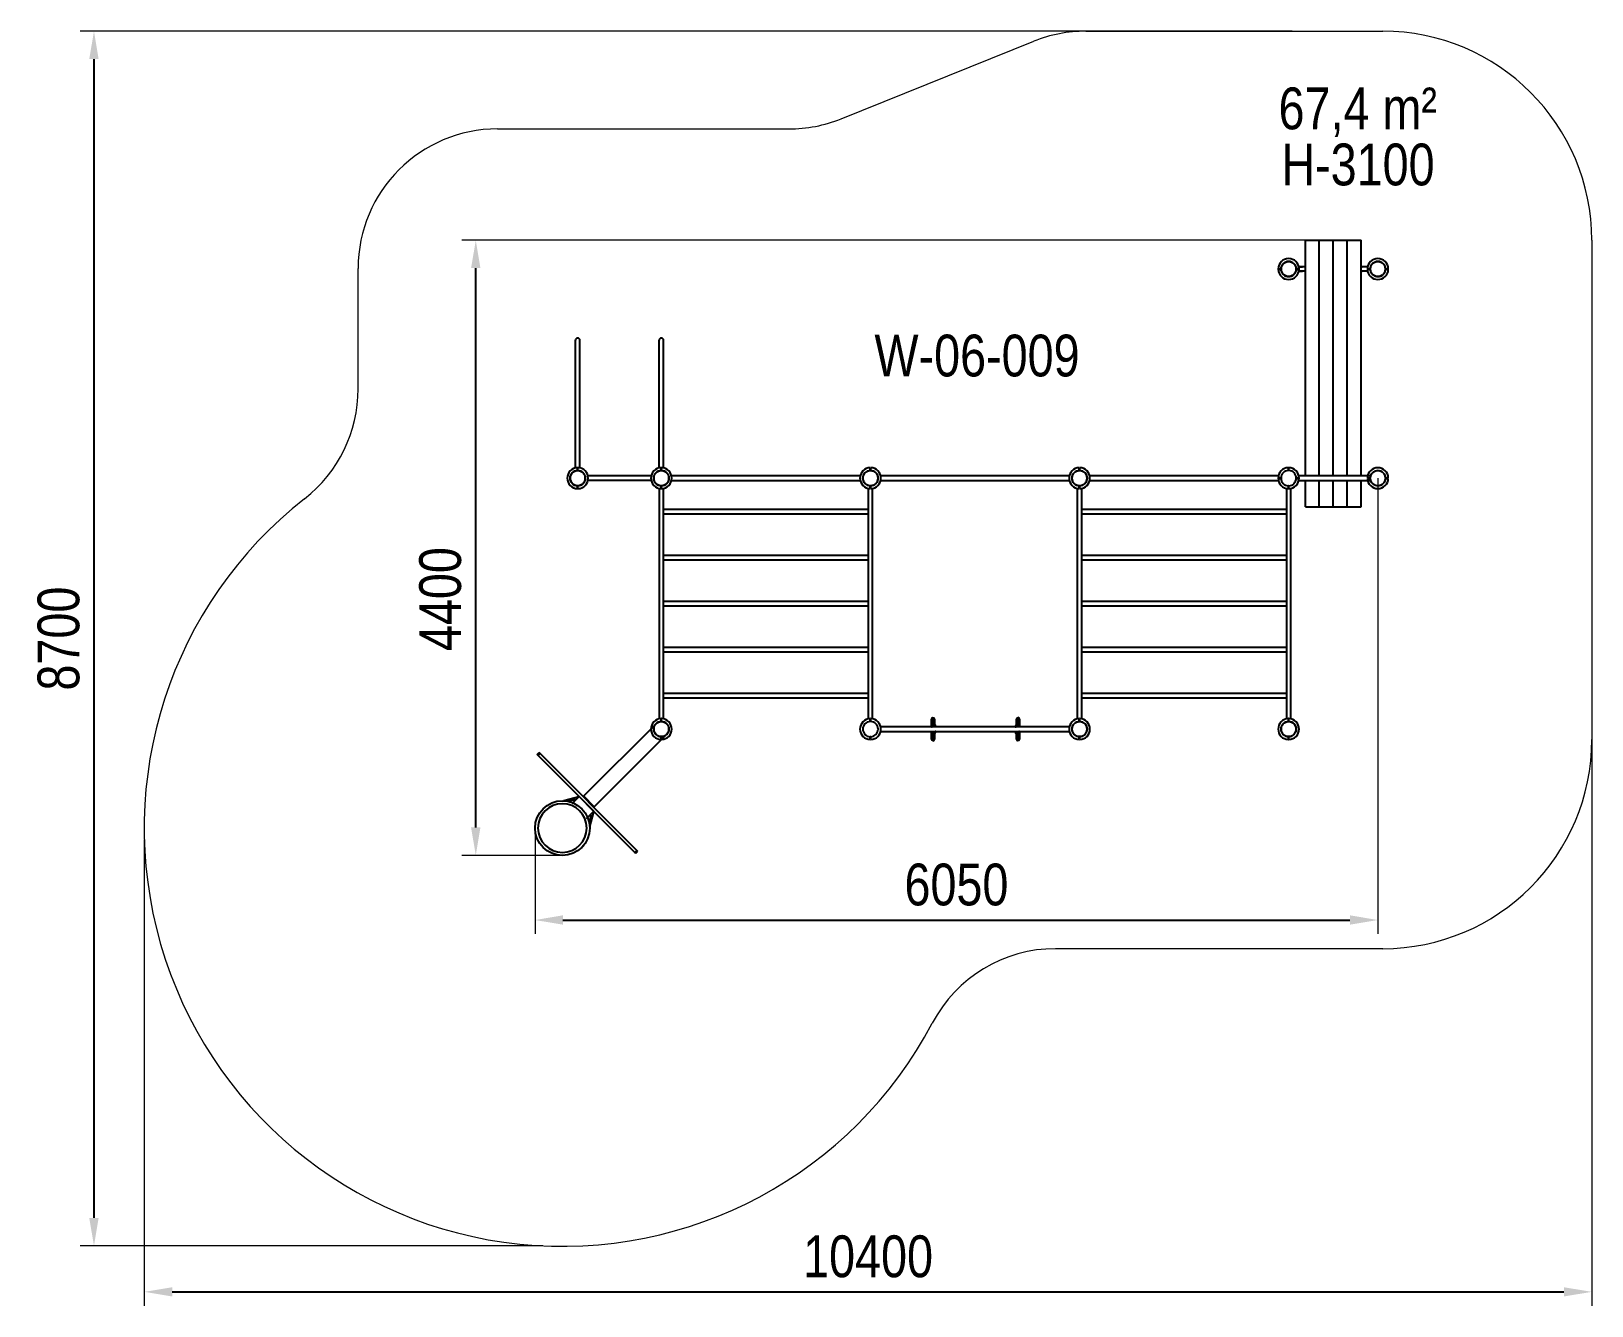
# Model space of a CAD drawing. Header units: millimetres. Extents: x -6911 to 4284, y -4991 to 4152.
import ezdxf

# ---------------------------------------------------------------- set-up
doc = ezdxf.new("R2010")
doc.units = ezdxf.units.MM
for name, color, linetype in [('DIKOM_АРТИКУЛ', 7, 'Continuous'), ('DIKOM_ЗОНА', 80, 'Continuous'), ('DIKOM_ОБЪЕКТ', 7, 'Continuous'), ('DIKOM_РАЗМЕР_ЗОНА', 7, 'Continuous'), ('DIKOM_РАЗМЕР_ОБЪЕКТА', 7, 'Continuous')]:
    doc.layers.add(name, color=color, linetype=linetype)
doc.styles.add('style1', font='arial.ttf', dxfattribs={"width": 0.8})
doc.dimstyles.new('1-50', dxfattribs={"dimtxt": 300, "dimasz": 200, "dimexe": 100, "dimexo": 0, "dimgap": 100, "dimtad": 1, "dimdec": 0, "dimtxsty": 'style1', "dimcen": 0, "dimclrd": 7, "dimclre": 7, "dimadec": 1, "dimazin": 2, "dimtfac": 1, "dimtdec": 0, "dimtmove": 0, "dimatfit": 3, "dimfxl": 0, "dimlwd": 25, "dimlwe": 18, "dimarcsym": 0})

# ---------------------------------------------------------------- blocks, each defined once
blk = doc.blocks.new('*D0')
at = {"layer": 'Defpoints', "color": 0, "transparency": 16777216}
for p in [(2135, 4152), (-6461, -4561), (-3240, -4561)]:
    blk.add_point(p, dxfattribs=at)
at = {"layer": 'DIKOM_РАЗМЕР_ЗОНА', "color": 7, "lineweight": 18, "transparency": 16777216}
for p, q in [((2135, 4152), (-6561, 4152)), ((-3240, -4561), (-6561, -4561))]:
    blk.add_line(p, q, dxfattribs=at)
at = {"layer": 'DIKOM_РАЗМЕР_ЗОНА', "color": 7, "lineweight": 25, "transparency": 16777216}
blk.add_line((-6461, 3952), (-6461, -4361), dxfattribs=at)
at = {"layer": 'DIKOM_РАЗМЕР_ЗОНА', "color": 7, "transparency": 16777216}
for points in [[(-6495, 3952), (-6428, 3952), (-6461, 4152)], [(-6495, -4361), (-6428, -4361), (-6461, -4561)]]:
    blk.add_solid(points, dxfattribs=at)
at = {"layer": 'DIKOM_РАЗМЕР_ЗОНА', "color": 0, "transparency": 16777216, "insert": (-6714, -205), "char_height": 300, "attachment_point": 5, "rotation": 90, "style": 'style1'}
blk.add_mtext('8700', dxfattribs=at)
blk = doc.blocks.new('*D1')
at = {"layer": 'Defpoints', "color": 0, "transparency": 16777216}
for p in [(-3722, 2652), (2609, 2652), (-3105, -1760)]:
    blk.add_point(p, dxfattribs=at)
at = {"layer": 'DIKOM_РАЗМЕР_ОБЪЕКТА', "color": 7, "lineweight": 18, "transparency": 16777216}
for p, q in [((2609, 2652), (-3822, 2652)), ((-3105, -1760), (-3822, -1760))]:
    blk.add_line(p, q, dxfattribs=at)
at = {"layer": 'DIKOM_РАЗМЕР_ОБЪЕКТА', "color": 7, "lineweight": 25, "transparency": 16777216}
blk.add_line((-3722, -1560), (-3722, 2452), dxfattribs=at)
at = {"layer": 'DIKOM_РАЗМЕР_ОБЪЕКТА', "color": 7, "transparency": 16777216}
for points in [[(-3756, 2452), (-3689, 2452), (-3722, 2652)], [(-3756, -1560), (-3689, -1560), (-3722, -1760)]]:
    blk.add_solid(points, dxfattribs=at)
at = {"layer": 'DIKOM_РАЗМЕР_ОБЪЕКТА', "color": 0, "transparency": 16777216, "insert": (-3976, 78), "char_height": 300, "attachment_point": 5, "rotation": 90, "style": 'style1'}
blk.add_mtext('4400', dxfattribs=at)
blk = doc.blocks.new('*D2')
at = {"layer": 'Defpoints', "color": 0, "transparency": 16777216}
for p in [(2749, 946), (-3297, -1564), (2749, -2224)]:
    blk.add_point(p, dxfattribs=at)
at = {"layer": 'DIKOM_РАЗМЕР_ОБЪЕКТА', "color": 7, "lineweight": 18, "transparency": 16777216}
for p, q in [((2749, 946), (2749, -2324)), ((-3297, -1564), (-3297, -2324))]:
    blk.add_line(p, q, dxfattribs=at)
at = {"layer": 'DIKOM_РАЗМЕР_ОБЪЕКТА', "color": 7, "lineweight": 25, "transparency": 16777216}
blk.add_line((-3097, -2224), (2549, -2224), dxfattribs=at)
at = {"layer": 'DIKOM_РАЗМЕР_ОБЪЕКТА', "color": 7, "transparency": 16777216}
for points in [[(-3097, -2190), (-3097, -2257), (-3297, -2224)], [(2549, -2190), (2549, -2257), (2749, -2224)]]:
    blk.add_solid(points, dxfattribs=at)
at = {"layer": 'DIKOM_РАЗМЕР_ОБЪЕКТА', "color": 0, "transparency": 16777216, "insert": (-274, -1971), "char_height": 300, "attachment_point": 5, "style": 'style1'}
blk.add_mtext('6050', dxfattribs=at)
blk = doc.blocks.new('*D3')
at = {"layer": 'Defpoints', "color": 0, "transparency": 16777216}
for p in [(4284, -429), (-6100, -1649), (4284, -4891)]:
    blk.add_point(p, dxfattribs=at)
at = {"layer": 'DIKOM_РАЗМЕР_ЗОНА', "color": 7, "lineweight": 18, "transparency": 16777216}
for p, q in [((4284, -429), (4284, -4991)), ((-6100, -1649), (-6100, -4991))]:
    blk.add_line(p, q, dxfattribs=at)
at = {"layer": 'DIKOM_РАЗМЕР_ЗОНА', "color": 7, "lineweight": 25, "transparency": 16777216}
blk.add_line((-5900, -4891), (4084, -4891), dxfattribs=at)
at = {"layer": 'DIKOM_РАЗМЕР_ЗОНА', "color": 7, "transparency": 16777216}
for points in [[(-5900, -4858), (-5900, -4924), (-6100, -4891)], [(4084, -4858), (4084, -4924), (4284, -4891)]]:
    blk.add_solid(points, dxfattribs=at)
at = {"layer": 'DIKOM_РАЗМЕР_ЗОНА', "color": 0, "transparency": 16777216, "insert": (-908, -4638), "char_height": 300, "attachment_point": 5, "style": 'style1'}
blk.add_mtext('10400', dxfattribs=at)

msp = doc.modelspace()

# ---------------------------------------------------------------- linework, layer by layer
at = {"color": 7}
for p, q in [((-442.7, -772.8), (-442.7, -781.1)), ((-442.7, -781.1), (-442.7, -814.6)), ((156.3, -790), (156.3, -782.8)), ((167.3, -780.1), (167.3, -771.8)), ((167.3, -813.6), (167.3, -780.1)), ((178.3, -782.8), (178.3, -790)), ((-818, -871.3), (535.4, -871.3)), ((-453.7, -791), (-453.7, -783.8)), ((-453.7, -824.5), (-453.7, -791)), ((-453.7, -838.3), (-453.7, -824.5)), ((-453.7, -886.2), (-453.7, -871.3)), ((-453.7, -919.7), (-453.7, -886.2)), ((-453.2, -834.8), (-449.2, -834.8)), ((-453.2, -834.8), (-453.2, -838.3)), ((-453.2, -838.3), (-449.2, -838.3)), ((-453.2, -871.3), (-449.2, -871.3)), ((-453.2, -871.3), (-453.2, -874.8)), ((-453.2, -874.8), (-449.2, -874.8)), ((-449.2, -834.8), (-449.2, -838.3)), ((-449.2, -871.3), (-449.2, -874.8)), ((-446.9, -827.8), (-448.7, -827.8)), ((-448.7, -827.8), (-448.7, -838.3)), ((-448.7, -871.3), (-448.7, -881.8)), ((-448.7, -881.8), (-447.9, -881.8)), ((-448, -882.9), (-448, -881.8)), ((-448, -882.9), (-447.9, -882)), ((-448, -885.7), (-447, -885.7)), ((-446.9, -826.1), (-447, -827.8)), ((-446.8, -827.4), (-446.9, -826.1)), ((-445.8, -823.7), (-446.8, -823.7)), ((-445.7, -871.3), (-445.7, -885.3)), ((-442.7, -814.6), (-442.7, -819.1)), ((-442.7, -891.6), (-442.7, -896.1)), ((-431.7, -783.8), (-431.7, -791)), ((-431.7, -791), (-431.7, -820)), ((-431.7, -890.6), (-431.7, -919.7)), ((-429.7, -838.3), (-429.7, -825.3)), ((-429.4, -829), (-429.7, -829.4)), ((-429.7, -885.3), (-429.7, -871.3)), ((-427.6, -827.8), (-429.2, -827.8)), ((-429.2, -827.8), (-429.2, -828.7)), ((-429.2, -827.8), (-429.2, -838.3)), ((-429, -883.1), (-429, -883.2)), ((-429, -886.1), (-428, -886.1)), ((-427.9, -881.8), (-426.7, -881.8)), ((-426.8, -824.1), (-427.8, -824.1)), ((-426.7, -827.8), (-426.9, -827.8)), ((-426.7, -827.8), (-426.7, -838.3)), ((-426.7, -871.3), (-426.7, -881.8)), ((-422.2, -834.8), (-426.2, -834.8)), ((-426.2, -834.8), (-426.2, -838.3)), ((-422.2, -838.3), (-426.2, -838.3)), ((-422.2, -871.3), (-426.2, -871.3)), ((-426.2, -871.3), (-426.2, -874.8)), ((-422.2, -874.8), (-426.2, -874.8)), ((-422.2, -834.8), (-422.2, -838.3)), ((-422.2, -871.3), (-422.2, -874.8)), ((146.8, -834.8), (146.8, -838.3)), ((146.8, -834.8), (150.8, -834.8)), ((146.8, -838.3), (150.8, -838.3)), ((146.8, -871.3), (150.8, -871.3)), ((146.8, -871.3), (146.8, -874.8)), ((146.8, -874.8), (150.8, -874.8)), ((150.8, -834.8), (150.8, -838.3)), ((150.8, -871.3), (150.8, -874.8)), ((152.5, -827.8), (151.3, -827.8)), ((151.3, -838.3), (151.3, -827.8)), ((151.3, -881.8), (151.3, -871.3)), ((151.3, -881.8), (151.5, -881.8)), ((151.4, -885.6), (152.4, -885.6)), ((152.3, -881.8), (153.8, -881.8)), ((153.6, -823.6), (152.6, -823.6)), ((153.6, -826.6), (153.6, -826.5)), ((153.8, -881.8), (153.8, -871.3)), ((153.8, -881.8), (153.9, -880.9)), ((154, -880.7), (154.3, -880.3)), ((154.3, -824.3), (154.3, -838.3)), ((154.3, -871.3), (154.3, -884.3)), ((156.3, -819.1), (156.3, -790)), ((156.3, -918.7), (156.3, -889.6)), ((167.3, -818.1), (167.3, -813.6)), ((167.3, -895.1), (167.3, -890.6)), ((167.3, -928.6), (167.3, -895.1)), ((170.3, -838.3), (170.3, -824.3)), ((170.4, -886), (171.4, -886)), ((171.5, -881.8), (173.3, -881.8)), ((171.5, -883.6), (171.6, -881.8)), ((171.5, -882.3), (171.5, -883.6)), ((172.6, -824), (171.6, -824)), ((173.3, -827.8), (172.5, -827.8)), ((172.6, -826.8), (172.6, -827.8)), ((172.6, -826.8), (172.6, -827.7)), ((173.3, -838.3), (173.3, -827.8)), ((173.3, -881.8), (173.3, -871.3)), ((177.8, -834.8), (173.8, -834.8)), ((173.8, -834.8), (173.8, -838.3)), ((177.8, -838.3), (173.8, -838.3)), ((177.8, -871.3), (173.8, -871.3)), ((173.8, -871.3), (173.8, -874.8)), ((177.8, -874.8), (173.8, -874.8)), ((177.8, -834.8), (177.8, -838.3)), ((177.8, -871.3), (177.8, -874.8)), ((178.3, -790), (178.3, -823.5)), ((178.3, -823.5), (178.3, -838.3)), ((178.3, -871.3), (178.3, -885.2)), ((178.3, -885.2), (178.3, -918.7)), ((-453.7, -926.8), (-453.7, -919.7)), ((-442.7, -896.1), (-442.7, -929.6)), ((-442.7, -929.6), (-442.7, -937.8)), ((-431.7, -919.7), (-431.7, -926.8)), ((156.3, -925.8), (156.3, -918.7)), ((167.3, -936.8), (167.3, -928.6)), ((178.3, -918.7), (178.3, -925.8))]:
    msp.add_line(p, q, dxfattribs=at)
at = {"color": 7, "flags": 128}
for points in [[(-447.6, -871.3), (-447.7, -872.4), (-447.7, -875), (-447.8, -877.4), (-447.8, -879.5), (-447.9, -881.4), (-447.9, -882.9), (-447.9, -884.1), (-448, -885), (-448, -885.5), (-448, -885.7), (-448, -885.5), (-448, -885), (-448, -884.1), (-448, -882.9)], [(-446.9, -826.1), (-446.9, -825), (-446.9, -824.2), (-446.8, -823.8), (-446.8, -823.7), (-446.8, -824), (-446.8, -824.7), (-446.8, -825.6), (-446.8, -827), (-446.9, -828.6), (-446.9, -830.5), (-446.9, -832.8), (-447, -835.2), (-447, -837.9), (-447, -838.3)], [(-447, -885.7), (-447, -885.5), (-447, -885), (-446.9, -884.1), (-446.9, -882.9), (-446.9, -881.4), (-446.8, -879.6), (-446.8, -877.4), (-446.7, -875), (-446.7, -872.4), (-446.6, -871.3)], [(-446, -838.3), (-446, -837.9), (-446, -835.2), (-445.9, -832.8), (-445.9, -830.6), (-445.9, -828.6), (-445.8, -827), (-445.8, -825.7), (-445.8, -824.7), (-445.8, -824), (-445.8, -823.8), (-445.8, -823.7)], [(-428.6, -871.3), (-428.7, -872.8), (-428.7, -875.4), (-428.8, -877.8), (-428.8, -879.9), (-428.9, -881.7), (-428.9, -883.3), (-429, -884.5), (-429, -885.4), (-429, -885.9), (-429, -886.1), (-429, -885.9), (-429, -885.3), (-429, -884.5), (-429, -883.2)], [(-427.9, -826.5), (-427.9, -825.4), (-427.9, -824.6), (-427.8, -824.2), (-427.8, -824.1), (-427.8, -824.4), (-427.8, -825), (-427.8, -826), (-427.8, -827.3), (-427.9, -829), (-427.9, -830.9), (-427.9, -833.1), (-428, -835.6), (-428, -838.3), (-428, -838.3)], [(-428, -886.1), (-428, -885.9), (-428, -885.4), (-428, -884.5), (-427.9, -883.3), (-427.9, -881.8), (-427.8, -879.9), (-427.8, -877.8), (-427.7, -875.4), (-427.7, -872.8), (-427.6, -871.3)], [(-427, -838.3), (-427, -838.3), (-427, -835.6), (-426.9, -833.1), (-426.9, -830.9), (-426.9, -829), (-426.8, -827.3), (-426.8, -826), (-426.8, -825), (-426.8, -824.4), (-426.8, -824.1), (-426.8, -824.1)], [(151.6, -871.3), (151.6, -871.4), (151.6, -874.1), (151.5, -876.5), (151.5, -878.8), (151.5, -880.7), (151.5, -882.3), (151.4, -883.7), (151.4, -884.6), (151.4, -885.3), (151.4, -885.6), (151.4, -885.6)], [(152.6, -823.6), (152.6, -823.8), (152.6, -824.3), (152.6, -825.2), (152.5, -826.4), (152.5, -827.9), (152.4, -829.8), (152.4, -831.9), (152.3, -834.3), (152.3, -836.9), (152.2, -838.3)], [(152.5, -883.2), (152.5, -884.3), (152.5, -885.1), (152.5, -885.5), (152.4, -885.6), (152.4, -885.3), (152.4, -884.7), (152.4, -883.7), (152.5, -882.4), (152.5, -880.7), (152.5, -878.8), (152.5, -876.6), (152.6, -874.1), (152.6, -871.4), (152.6, -871.3)], [(153.2, -838.3), (153.3, -836.9), (153.3, -834.3), (153.4, -831.9), (153.4, -829.8), (153.5, -827.9), (153.5, -826.4), (153.6, -825.2), (153.6, -824.3), (153.6, -823.8), (153.6, -823.6), (153.6, -823.8), (153.6, -824.3), (153.6, -825.2), (153.6, -826.5)], [(170.6, -871.3), (170.6, -871.8), (170.6, -874.4), (170.5, -876.9), (170.5, -879.1), (170.5, -881.1), (170.5, -882.7), (170.4, -884), (170.4, -885), (170.4, -885.6), (170.4, -885.9), (170.4, -886)], [(171.6, -824), (171.6, -824.1), (171.6, -824.7), (171.6, -825.5), (171.5, -826.8), (171.5, -828.3), (171.4, -830.1), (171.4, -832.3), (171.3, -834.7), (171.3, -837.3), (171.3, -838.3)], [(171.5, -883.6), (171.5, -884.7), (171.5, -885.5), (171.5, -885.9), (171.4, -886), (171.4, -885.7), (171.4, -885), (171.4, -884), (171.5, -882.7), (171.5, -881.1), (171.5, -879.1), (171.5, -876.9), (171.6, -874.5), (171.6, -871.8), (171.6, -871.3)], [(172.3, -838.3), (172.3, -837.3), (172.3, -834.7), (172.4, -832.3), (172.4, -830.2), (172.5, -828.3), (172.5, -826.8), (172.6, -825.6), (172.6, -824.7), (172.6, -824.2), (172.6, -824), (172.6, -824.2), (172.6, -824.7), (172.6, -825.6), (172.6, -826.8)]]:
    msp.add_lwpolyline(points, dxfattribs=at)
at = {"color": 7}
for centre, radius, start, end in [((-442.7, -783.8), 11, 90, 180), ((-442.7, -783.8), 11, 0, 90), ((167.3, -782.8), 11, 90, 180), ((167.3, -782.8), 11, 0, 90), ((-443.2, -825.1), 10.5, 87.32466, 177.04786), ((-443.2, -885.6), 10.5, 182.95214, 272.67534), ((-437.7, -825.3), 8, 0, 180), ((-437.7, -885.3), 8, 180, 0), ((-442.6, -826), 11.5, 43.64275, 90.61769), ((-442.6, -884.7), 11.5, 269.38231, 316.35741), ((162.3, -824.3), 8, 0, 180), ((162.3, -884.3), 8, 180, 0), ((167.2, -825), 11.5, 89.38231, 136.35741), ((167.2, -883.7), 11.5, 223.64275, 270.61769), ((167.8, -824.1), 10.5, 2.95214, 92.67534), ((167.8, -884.6), 10.5, 267.32466, 357.04786), ((-442.7, -926.8), 11, 180, 270), ((-442.7, -926.8), 11, 270, 0), ((167.3, -925.8), 11, 180, 270), ((167.3, -925.8), 11, 270, 0)]:
    msp.add_arc(centre, radius, start, end, dxfattribs=at)
for points, knots in [([(-442.7, -781.1), (-443.3, -781.1), (-444.5, -781.2), (-446.3, -781.6), (-448, -782.3), (-449.6, -783.2), (-450.9, -784.4), (-452.1, -785.7), (-452.9, -787.2), (-453.4, -788.6), (-453.6, -789.8), (-453.7, -790.6), (-453.7, -791), (-453.7, -791)], [0, 0, 0, 0, 0.1058379, 0.2147452, 0.3205832, 0.4294904, 0.5353295, 0.6442378, 0.7500796, 0.8589906, 0.9242394, 0.990185, 1, 1, 1, 1]), ([(-442.7, -781.1), (-442.1, -781.1), (-440.8, -781.2), (-439.1, -781.6), (-437.3, -782.3), (-435.8, -783.2), (-434.4, -784.4), (-433.3, -785.7), (-432.5, -787.2), (-432, -788.6), (-431.8, -789.8), (-431.7, -790.6), (-431.7, -791), (-431.7, -791)], [0, 0, 0, 0, 0.1058379, 0.2147452, 0.3205832, 0.4294904, 0.5353295, 0.6442378, 0.7500796, 0.8589906, 0.9242394, 0.990185, 1, 1, 1, 1]), ([(167.3, -780.1), (166.7, -780.1), (165.5, -780.2), (163.7, -780.6), (162, -781.3), (160.4, -782.2), (159.1, -783.4), (157.9, -784.7), (157.1, -786.2), (156.5, -787.9), (156.3, -789.2), (156.3, -790), (156.3, -790)], [0, 0, 0, 0, 0.1058563, 0.2147826, 0.3206389, 0.429565, 0.5354226, 0.6443498, 0.75021, 0.8591399, 0.9901833, 1, 1, 1, 1]), ([(167.3, -780.1), (167.9, -780.1), (169.2, -780.2), (170.9, -780.6), (172.7, -781.3), (174.2, -782.2), (175.6, -783.4), (176.7, -784.7), (177.5, -786.2), (178.1, -787.9), (178.3, -789.2), (178.3, -790), (178.3, -790)], [0, 0, 0, 0, 0.1058563, 0.2147826, 0.3206389, 0.429565, 0.5354226, 0.6443498, 0.75021, 0.8591399, 0.9901833, 1, 1, 1, 1]), ([(-446.7, -882.7), (-446.7, -882.7), (-446.6, -882.7), (-446.4, -882.5), (-446.2, -882), (-445.9, -881.5), (-445.7, -881.2)], [0, 0, 0, 0, 0.2454839, 0.503571, 0.7256942, 1, 1, 1, 1]), ([(-445.7, -825.6), (-445.7, -825.6), (-445.7, -825.3), (-445.8, -825), (-445.8, -824.6), (-445.8, -824.5), (-445.8, -824.5), (-445.8, -824.5)], [0, 0, 0, 0, 0.0067999, 0.2385312, 0.5476939, 0.9518264, 1, 1, 1, 1]), ([(-429.7, -881.9), (-429.7, -881.9), (-429.3, -882.4), (-429.1, -882.9), (-429, -883.1), (-429, -883.2)], [0, 0, 0, 0, 0.04551506, 0.51401205, 1, 1, 1, 1]), ([(-428, -826.6), (-428, -826.6), (-428, -826.6), (-428.3, -827.1), (-428.6, -827.7), (-428.7, -827.8)], [0, 0, 0, 0, 0.3837839, 0.900265, 1, 1, 1, 1]), ([(152.6, -883.1), (152.6, -883.1), (152.7, -883.1), (152.9, -882.5), (153.3, -881.9), (153.3, -881.8)], [0, 0, 0, 0, 0.3837839, 0.900265, 1, 1, 1, 1]), ([(154.3, -827.8), (154.3, -827.8), (154, -827.3), (153.7, -826.8), (153.7, -826.6), (153.6, -826.5)], [0, 0, 0, 0, 0.0455151, 0.514012, 1, 1, 1, 1]), ([(171.3, -827), (171.3, -827), (171.2, -827), (171, -827.2), (170.8, -827.7), (170.5, -828.2), (170.3, -828.5)], [0, 0, 0, 0, 0.2454839, 0.503571, 0.7256942, 1, 1, 1, 1]), ([(170.3, -884.1), (170.3, -884.1), (170.4, -884.4), (170.4, -884.7), (170.4, -885.1), (170.4, -885.2), (170.4, -885.2), (170.4, -885.2)], [0, 0, 0, 0, 0.0067999, 0.2385312, 0.5476939, 0.9518264, 1, 1, 1, 1]), ([(-442.7, -929.6), (-443.3, -929.6), (-444.5, -929.5), (-446.3, -929.1), (-448, -928.4), (-449.6, -927.5), (-450.9, -926.3), (-452.1, -925), (-452.9, -923.5), (-453.5, -921.8), (-453.7, -920.5), (-453.7, -919.7), (-453.7, -919.7)], [0, 0, 0, 0, 0.1058563, 0.2147826, 0.3206389, 0.429565, 0.5354226, 0.6443498, 0.75021, 0.8591399, 0.9901833, 1, 1, 1, 1]), ([(-442.7, -929.6), (-442.1, -929.6), (-440.8, -929.5), (-439.1, -929.1), (-437.3, -928.4), (-435.8, -927.5), (-434.4, -926.3), (-433.3, -925), (-432.5, -923.5), (-431.9, -921.8), (-431.7, -920.5), (-431.7, -919.7), (-431.7, -919.7)], [0, 0, 0, 0, 0.1058563, 0.2147826, 0.3206389, 0.429565, 0.5354226, 0.6443498, 0.75021, 0.8591399, 0.9901833, 1, 1, 1, 1]), ([(167.3, -928.6), (166.7, -928.6), (165.5, -928.5), (163.7, -928.1), (162, -927.4), (160.4, -926.5), (159.1, -925.3), (157.9, -924), (157.1, -922.5), (156.6, -921.1), (156.4, -919.9), (156.3, -919.1), (156.3, -918.7), (156.3, -918.7)], [0, 0, 0, 0, 0.1058379, 0.2147452, 0.3205832, 0.4294904, 0.5353295, 0.6442378, 0.7500796, 0.8589906, 0.9242394, 0.990185, 1, 1, 1, 1]), ([(167.3, -928.6), (167.9, -928.6), (169.2, -928.5), (170.9, -928.1), (172.7, -927.4), (174.2, -926.5), (175.6, -925.3), (176.7, -924), (177.5, -922.5), (178, -921.1), (178.2, -919.9), (178.3, -919.1), (178.3, -918.7), (178.3, -918.7)], [0, 0, 0, 0, 0.1058379, 0.2147452, 0.3205832, 0.4294904, 0.5353295, 0.6442378, 0.7500796, 0.8589906, 0.9242394, 0.990185, 1, 1, 1, 1])]:
    msp.add_open_spline(points, degree=3, knots=knots, dxfattribs=at)
at = {"layer": 'DIKOM_ЗОНА', "color": 3, "lineweight": 15}
for p, q in [((654.5, 4151.7), (2783.8, 4151.7)), ((-1102.1, 3522.9), (281.3, 4079.4)), ((-3566, 3450.7), (-1475.3, 3450.7)), ((4283.8, 2651.7), (4283.8, -929.3)), ((-4566, 1585.9), (-4566, 2450.7)), ((2783.8, -2429.3), (437.6, -2429.3))]:
    msp.add_line(p, q, dxfattribs=at)
for centre, radius, start, end in [((654.5, 3151.7), 1000, 90, 111.91351), ((2783.8, 2651.7), 1500, 0, 90), ((-1475.3, 4450.7), 1000, 270, 291.91351), ((-3566, 2450.7), 1000, 90, 180), ((-5566, 1585.9), 1000, 308.04373, 0), ((-3100.9, -1564.3), 3000, 128.04373, 332.2079), ((2783.8, -929.3), 1500, 270, 0), ((437.6, -3429.3), 1000, 90, 152.2079)]:
    msp.add_arc(centre, radius, start, end, dxfattribs=at)
at = {"layer": 'DIKOM_ОБЪЕКТ'}
for p, q in [((2229, 961.7), (2229, 2651.7)), ((2229, 2651.7), (2629, 2651.7)), ((2329, 961.7), (2329, 2651.7)), ((2429, 961.7), (2429, 2651.7)), ((2529, 961.7), (2529, 2651.7)), ((2629, 961.7), (2629, 2651.7)), ((2034, 2447.7), (2054.5, 2447.7)), ((2034, 2447.7), (2054.5, 2447.7)), ((2034, 2443.7), (2054.5, 2443.7)), ((2034, 2443.7), (2054.5, 2443.7)), ((2054, 2443.7), (2054, 2447.7)), ((2054, 2443.7), (2054, 2447.7)), ((2163.5, 2447.7), (2184, 2447.7)), ((2163.5, 2443.7), (2184, 2443.7)), ((2182.3, 2461.7), (2209, 2461.7)), ((2182.3, 2429.7), (2209, 2429.7)), ((2229, 2461.7), (2184, 2461.7)), ((2229, 2429.7), (2184, 2429.7)), ((2629, 2461.7), (2635.7, 2461.7)), ((2675.7, 2461.7), (2629, 2461.7)), ((2629, 2429.7), (2635.7, 2429.7)), ((2675.7, 2429.7), (2629, 2429.7)), ((2674, 2447.7), (2694.5, 2447.7)), ((2674, 2443.7), (2694.5, 2443.7)), ((2694, 2443.7), (2694, 2447.7)), ((2803.5, 2447.7), (2824, 2447.7)), ((2803.5, 2443.7), (2824, 2443.7)), ((-3007, 1018.9), (-3007, 1934.7)), ((-2975, 1018.9), (-2975, 1934.7)), ((-2407, 1018.9), (-2407, 1934.7)), ((-2375, 1018.9), (-2375, 1934.7)), ((-3007, 1018.9), (-3007, 1818.7)), ((-2975, 1018.9), (-2975, 1818.7)), ((-2407, 1018.9), (-2407, 1818.7)), ((-2375, 1018.9), (-2375, 1818.7)), ((-2993, 1000.1), (-2993, 1020.7)), ((-2993, 1000.1), (-2993, 1020.7)), ((-2993, 1000.1), (-2993, 1020.7)), ((-2989, 1000.1), (-2989, 1020.7)), ((-2989, 1000.1), (-2989, 1020.7)), ((-2989, 1000.1), (-2989, 1020.7)), ((-2393, 1000.1), (-2393, 1020.7)), ((-2393, 1000.1), (-2393, 1020.7)), ((-2393, 1000.1), (-2393, 1020.7)), ((-2393, 1000.1), (-2393, 1020.7)), ((-2393, 1000.1), (-2393, 1020.7)), ((-2393, 1000.1), (-2393, 1020.7)), ((-2393, 1000.1), (-2393, 1020.7)), ((-2393, 1000.1), (-2393, 1020.7)), ((-2393, 1000.1), (-2393, 1020.7)), ((-2393, 1000.1), (-2393, 1020.7)), ((-2393, 1000.1), (-2393, 1020.7)), ((-2393, 1000.1), (-2393, 1020.7)), ((-2389, 1000.1), (-2389, 1020.7)), ((-2389, 1000.1), (-2389, 1020.7)), ((-2389, 1000.1), (-2389, 1020.7)), ((-2389, 1000.1), (-2389, 1020.7)), ((-2389, 1000.1), (-2389, 1020.7)), ((-2389, 1000.1), (-2389, 1020.7)), ((-2389, 1000.1), (-2389, 1020.7)), ((-2389, 1000.1), (-2389, 1020.7)), ((-2389, 1000.1), (-2389, 1020.7)), ((-2389, 1000.1), (-2389, 1020.7)), ((-2389, 1000.1), (-2389, 1020.7)), ((-2389, 1000.1), (-2389, 1020.7)), ((-893, 1000.1), (-893, 1020.7)), ((-893, 1000.1), (-893, 1020.7)), ((-893, 1000.1), (-893, 1020.7)), ((-893, 1000.1), (-893, 1020.7)), ((-893, 1000.1), (-893, 1020.7)), ((-893, 1000.1), (-893, 1020.7)), ((-893, 1000.1), (-893, 1020.7)), ((-893, 1000.1), (-893, 1020.7)), ((-893, 1000.1), (-893, 1020.7)), ((-893, 1000.1), (-893, 1020.7)), ((-889, 1000.1), (-889, 1020.7)), ((-889, 1000.1), (-889, 1020.7)), ((-889, 1000.1), (-889, 1020.7)), ((-889, 1000.1), (-889, 1020.7)), ((-889, 1000.1), (-889, 1020.7)), ((-889, 1000.1), (-889, 1020.7)), ((-889, 1000.1), (-889, 1020.7)), ((-889, 1000.1), (-889, 1020.7)), ((-889, 1000.1), (-889, 1020.7)), ((-889, 1000.1), (-889, 1020.7)), ((607, 1000.1), (607, 1020.7)), ((607, 1000.1), (607, 1020.7)), ((607, 1000.1), (607, 1020.7)), ((607, 1000.1), (607, 1020.7)), ((607, 1000.1), (607, 1020.7)), ((607, 1000.1), (607, 1020.7)), ((607, 1000.1), (607, 1020.7)), ((611, 1000.1), (611, 1020.7)), ((611, 1000.1), (611, 1020.7)), ((611, 1000.1), (611, 1020.7)), ((611, 1000.1), (611, 1020.7)), ((611, 1000.1), (611, 1020.7)), ((611, 1000.1), (611, 1020.7)), ((611, 1000.1), (611, 1020.7)), ((2107, 1000.1), (2107, 1020.7)), ((2107, 1000.1), (2107, 1020.7)), ((2107, 1000.1), (2107, 1020.7)), ((2107, 1000.1), (2107, 1020.7)), ((2107, 1000.1), (2107, 1020.7)), ((2111, 1000.1), (2111, 1020.7)), ((2111, 1000.1), (2111, 1020.7)), ((2111, 1000.1), (2111, 1020.7)), ((2111, 1000.1), (2111, 1020.7)), ((2111, 1000.1), (2111, 1020.7)), ((-2466, 961.7), (-2916, 961.7)), ((-2466, 929.7), (-2916, 929.7)), ((-964.3, 961.7), (-2317.7, 961.7)), ((-964.3, 961.7), (-2317.7, 961.7)), ((-2317.7, 929.7), (-964.3, 929.7)), ((-2317.7, 929.7), (-964.3, 929.7)), ((535.7, 961.7), (-817.7, 961.7)), ((-817.7, 929.7), (535.7, 929.7)), ((2035.7, 961.7), (682.3, 961.7)), ((682.3, 929.7), (2035.7, 929.7)), ((2034, 947.7), (2054.5, 947.7)), ((2034, 943.7), (2054.5, 943.7)), ((2054, 943.7), (2054, 947.7)), ((2163.5, 947.7), (2184, 947.7)), ((2163.5, 943.7), (2184, 943.7)), ((2699, 961.7), (2182.3, 961.7)), ((2182.3, 929.7), (2699, 929.7)), ((2609, 961.7), (2209, 961.7)), ((2209, 929.7), (2609, 929.7)), ((2229, 739.7), (2229, 929.7)), ((2329, 739.7), (2329, 929.7)), ((2429, 739.7), (2429, 929.7)), ((2529, 739.7), (2529, 929.7)), ((2629, 739.7), (2629, 929.7)), ((2674, 947.7), (2694.5, 947.7)), ((2674, 943.7), (2694.5, 943.7)), ((2694, 943.7), (2694, 947.7)), ((2803.5, 947.7), (2824, 947.7)), ((2803.5, 943.7), (2824, 943.7)), ((-2993, 870.7), (-2993, 891.2)), ((-2993, 870.7), (-2993, 891.2)), ((-2993, 870.7), (-2993, 891.2)), ((-2989, 890.7), (-2993, 890.7)), ((-2989, 890.7), (-2993, 890.7)), ((-2989, 890.7), (-2993, 890.7)), ((-2989, 870.7), (-2989, 891.2)), ((-2989, 870.7), (-2989, 891.2)), ((-2989, 870.7), (-2989, 891.2)), ((-2407, 872.4), (-2407, -781.1)), ((-2393, 870.7), (-2393, 891.2)), ((-2393, 870.7), (-2393, 891.2)), ((-2393, 870.7), (-2393, 891.2)), ((-2393, 870.7), (-2393, 891.2)), ((-2393, 870.7), (-2393, 891.2)), ((-2393, 870.7), (-2393, 891.2)), ((-2393, 870.7), (-2393, 891.2)), ((-2393, 870.7), (-2393, 891.2)), ((-2393, 870.7), (-2393, 891.2)), ((-2393, 870.7), (-2393, 891.2)), ((-2393, 870.7), (-2393, 891.2)), ((-2393, 870.7), (-2393, 891.2)), ((-2389, 890.7), (-2393, 890.7)), ((-2389, 890.7), (-2393, 890.7)), ((-2389, 890.7), (-2393, 890.7)), ((-2389, 890.7), (-2393, 890.7)), ((-2389, 890.7), (-2393, 890.7)), ((-2389, 890.7), (-2393, 890.7)), ((-2389, 890.7), (-2393, 890.7)), ((-2389, 890.7), (-2393, 890.7)), ((-2389, 890.7), (-2393, 890.7)), ((-2389, 890.7), (-2393, 890.7)), ((-2389, 890.7), (-2393, 890.7)), ((-2389, 890.7), (-2393, 890.7)), ((-2389, 870.7), (-2389, 891.2)), ((-2389, 870.7), (-2389, 891.2)), ((-2389, 870.7), (-2389, 891.2)), ((-2389, 870.7), (-2389, 891.2)), ((-2389, 870.7), (-2389, 891.2)), ((-2389, 870.7), (-2389, 891.2)), ((-2389, 870.7), (-2389, 891.2)), ((-2389, 870.7), (-2389, 891.2)), ((-2389, 870.7), (-2389, 891.2)), ((-2389, 870.7), (-2389, 891.2)), ((-2389, 870.7), (-2389, 891.2)), ((-2389, 870.7), (-2389, 891.2)), ((-2375, -781.1), (-2375, 872.4)), ((-907, 872.4), (-907, -781.1)), ((-893, 870.7), (-893, 891.2)), ((-893, 870.7), (-893, 891.2)), ((-893, 870.7), (-893, 891.2)), ((-893, 870.7), (-893, 891.2)), ((-893, 870.7), (-893, 891.2)), ((-893, 870.7), (-893, 891.2)), ((-893, 870.7), (-893, 891.2)), ((-893, 870.7), (-893, 891.2)), ((-893, 870.7), (-893, 891.2)), ((-893, 870.7), (-893, 891.2)), ((-889, 890.7), (-893, 890.7)), ((-889, 890.7), (-893, 890.7)), ((-889, 890.7), (-893, 890.7)), ((-889, 890.7), (-893, 890.7)), ((-889, 890.7), (-893, 890.7)), ((-889, 890.7), (-893, 890.7)), ((-889, 890.7), (-893, 890.7)), ((-889, 890.7), (-893, 890.7)), ((-889, 890.7), (-893, 890.7)), ((-889, 890.7), (-893, 890.7)), ((-889, 870.7), (-889, 891.2)), ((-889, 870.7), (-889, 891.2)), ((-889, 870.7), (-889, 891.2)), ((-889, 870.7), (-889, 891.2)), ((-889, 870.7), (-889, 891.2)), ((-889, 870.7), (-889, 891.2)), ((-889, 870.7), (-889, 891.2)), ((-889, 870.7), (-889, 891.2)), ((-889, 870.7), (-889, 891.2)), ((-889, 870.7), (-889, 891.2)), ((-875, -781.1), (-875, 872.4)), ((593, 872.4), (593, -781.1)), ((607, 870.7), (607, 891.2)), ((607, 870.7), (607, 891.2)), ((607, 870.7), (607, 891.2)), ((607, 870.7), (607, 891.2)), ((607, 870.7), (607, 891.2)), ((607, 870.7), (607, 891.2)), ((607, 870.7), (607, 891.2)), ((611, 890.7), (607, 890.7)), ((611, 890.7), (607, 890.7)), ((611, 890.7), (607, 890.7)), ((611, 890.7), (607, 890.7)), ((611, 890.7), (607, 890.7)), ((611, 890.7), (607, 890.7)), ((611, 890.7), (607, 890.7)), ((611, 870.7), (611, 891.2)), ((611, 870.7), (611, 891.2)), ((611, 870.7), (611, 891.2)), ((611, 870.7), (611, 891.2)), ((611, 870.7), (611, 891.2)), ((611, 870.7), (611, 891.2)), ((611, 870.7), (611, 891.2)), ((625, -781.1), (625, 872.4)), ((2093, 872.4), (2093, -781.1)), ((2107, 870.7), (2107, 891.2)), ((2107, 870.7), (2107, 891.2)), ((2107, 870.7), (2107, 891.2)), ((2107, 870.7), (2107, 891.2)), ((2107, 870.7), (2107, 891.2)), ((2111, 890.7), (2107, 890.7)), ((2111, 890.7), (2107, 890.7)), ((2111, 890.7), (2107, 890.7)), ((2111, 890.7), (2107, 890.7)), ((2111, 890.7), (2107, 890.7)), ((2111, 870.7), (2111, 891.2)), ((2111, 870.7), (2111, 891.2)), ((2111, 870.7), (2111, 891.2)), ((2111, 870.7), (2111, 891.2)), ((2111, 870.7), (2111, 891.2)), ((2125, -781.1), (2125, 872.4)), ((-907, 721.7), (-2375, 721.7)), ((-2375, 689.7), (-907, 689.7)), ((2093, 721.7), (625, 721.7)), ((625, 689.7), (2093, 689.7)), ((2229, 739.7), (2629, 739.7)), ((-907, 391.7), (-2375, 391.7)), ((-2375, 359.7), (-907, 359.7)), ((2093, 391.7), (625, 391.7)), ((625, 359.7), (2093, 359.7)), ((-907, 61.7), (-2375, 61.7)), ((-2375, 29.7), (-907, 29.7)), ((2093, 61.7), (625, 61.7)), ((625, 29.7), (2093, 29.7)), ((-907, -268.3), (-2375, -268.3)), ((-2375, -300.3), (-907, -300.3)), ((2093, -268.3), (625, -268.3)), ((625, -300.3), (2093, -300.3)), ((-907, -598.3), (-2375, -598.3)), ((-2375, -630.3), (-907, -630.3)), ((2093, -598.3), (625, -598.3)), ((625, -630.3), (2093, -630.3)), ((-2393, -799.9), (-2393, -779.3)), ((-2393, -799.9), (-2393, -779.3)), ((-2393, -799.9), (-2393, -779.3)), ((-2393, -799.9), (-2393, -779.3)), ((-2389, -799.9), (-2389, -779.3)), ((-2389, -799.9), (-2389, -779.3)), ((-2389, -799.9), (-2389, -779.3)), ((-2389, -799.9), (-2389, -779.3)), ((-893, -799.9), (-893, -779.3)), ((-893, -799.9), (-893, -779.3)), ((-893, -799.9), (-893, -779.3)), ((-889, -799.9), (-889, -779.3)), ((-889, -799.9), (-889, -779.3)), ((-889, -799.9), (-889, -779.3)), ((607, -799.9), (607, -779.3)), ((607, -799.9), (607, -779.3)), ((607, -799.9), (607, -779.3)), ((607, -799.9), (607, -779.3)), ((611, -799.9), (611, -779.3)), ((611, -799.9), (611, -779.3)), ((611, -799.9), (611, -779.3)), ((611, -799.9), (611, -779.3)), ((2107, -799.9), (2107, -779.3)), ((2111, -799.9), (2111, -779.3)), ((-2948.2, -1335.2), (-2429.2, -816.2)), ((-2871.8, -1411.5), (-2352.8, -892.5)), ((535.7, -838.3), (-817.7, -838.3)), ((-2393, -929.3), (-2393, -908.8)), ((-2393, -929.3), (-2393, -908.8)), ((-2393, -929.3), (-2393, -908.8)), ((-2393, -929.3), (-2393, -908.8)), ((-2389, -909.3), (-2393, -909.3)), ((-2389, -909.3), (-2393, -909.3)), ((-2389, -909.3), (-2393, -909.3)), ((-2389, -909.3), (-2393, -909.3)), ((-2389, -929.3), (-2389, -908.8)), ((-2389, -929.3), (-2389, -908.8)), ((-2389, -929.3), (-2389, -908.8)), ((-2389, -929.3), (-2389, -908.8)), ((-893, -929.3), (-893, -908.8)), ((-893, -929.3), (-893, -908.8)), ((-893, -929.3), (-893, -908.8)), ((-889, -909.3), (-893, -909.3)), ((-889, -909.3), (-893, -909.3)), ((-889, -909.3), (-893, -909.3)), ((-889, -929.3), (-889, -908.8)), ((-889, -929.3), (-889, -908.8)), ((-889, -929.3), (-889, -908.8)), ((607, -929.3), (607, -908.8)), ((607, -929.3), (607, -908.8)), ((607, -929.3), (607, -908.8)), ((607, -929.3), (607, -908.8)), ((611, -909.3), (607, -909.3)), ((611, -909.3), (607, -909.3)), ((611, -909.3), (607, -909.3)), ((611, -909.3), (607, -909.3)), ((611, -929.3), (611, -908.8)), ((611, -929.3), (611, -908.8)), ((611, -929.3), (611, -908.8)), ((611, -929.3), (611, -908.8)), ((2107, -929.3), (2107, -908.8)), ((2111, -909.3), (2107, -909.3)), ((2111, -929.3), (2111, -908.8)), ((-3281.2, -1037.5), (-3267.1, -1023.3)), ((-3274.9, -1043.8), (-3281.2, -1037.5)), ((-3274.9, -1043.8), (-3260.8, -1029.7)), ((-2580.5, -1738.3), (-3274.9, -1043.8)), ((-3260.8, -1029.7), (-3267.1, -1023.3)), ((-2566.3, -1724.1), (-3260.8, -1029.7)), ((-2983.6, -1340.8), (-3091.5, -1368.5)), ((-2980.7, -1338), (-3033.2, -1390.5)), ((-2874.7, -1444.1), (-2980.7, -1338)), ((-2948.9, -1341.5), (-2945.4, -1338)), ((-2874.7, -1408.7), (-2945.4, -1338)), ((-3005.5, -1358.9), (-3059.5, -1372.7)), ((-3030.4, -1387.9), (-3030.2, -1387.5)), ((-2927.2, -1496.6), (-2874.7, -1444.1)), ((-2877.5, -1446.9), (-2905.2, -1554.8)), ((-2878.2, -1412.3), (-2874.7, -1408.7)), ((-2895.5, -1468.9), (-2909.4, -1522.9)), ((-2933.9, -1666.8), (-2934.4, -1668.7)), ((-2952.9, -1692.8), (-2953.8, -1696.1)), ((-2580.5, -1738.3), (-2566.3, -1724.1)), ((-2574.1, -1744.6), (-2580.5, -1738.3)), ((-2574.1, -1744.6), (-2560, -1730.5)), ((-2560, -1730.5), (-2566.3, -1724.1))]:
    msp.add_line(p, q, dxfattribs=at)
for centre, radius in [((2109, 2445.7), 54), ((2749, 2445.7), 54), ((-2991, 945.7), 54), ((-2991, 945.7), 54), ((-2991, 945.7), 54), ((-2391, 945.7), 54), ((-2391, 945.7), 54), ((-2391, 945.7), 54), ((-2391, 945.7), 54), ((-2391, 945.7), 54), ((-2391, 945.7), 54), ((-2391, 945.7), 54), ((-2391, 945.7), 54), ((-2391, 945.7), 54), ((-2391, 945.7), 54), ((-2391, 945.7), 54), ((-2391, 945.7), 54), ((-891, 945.7), 54), ((-891, 945.7), 54), ((-891, 945.7), 54), ((-891, 945.7), 54), ((-891, 945.7), 54), ((-891, 945.7), 54), ((-891, 945.7), 54), ((-891, 945.7), 54), ((-891, 945.7), 54), ((-891, 945.7), 54), ((609, 945.7), 54), ((609, 945.7), 54), ((609, 945.7), 54), ((609, 945.7), 54), ((609, 945.7), 54), ((2749, 945.7), 54), ((-2391, -854.3), 54), ((-2391, -854.3), 54), ((-2391, -854.3), 54), ((-2391, -854.3), 54), ((-2391, -854.3), 54), ((-2391, -854.3), 54), ((609, -854.3), 54), ((609, -854.3), 54), ((609, -854.3), 54), ((609, -854.3), 54), ((2109, -854.3), 54), ((-3100.9, -1564.3), 196)]:
    msp.add_circle(centre, radius, dxfattribs=at)
at = {"layer": 'DIKOM_ОБЪЕКТ', "extrusion": (-1.22663e-18, 1.22663e-18, -1)}
msp.add_circle((3100.9, -1564.3), 175, dxfattribs=at)
at = {"layer": 'DIKOM_ОБЪЕКТ'}
for centre, radius, start, end in [((2109, 2445.7), 75, 1.52807, 178.47193), ((2109, 2445.7), 54.5, 2.10307, 177.89693), ((2749, 2445.7), 75, 1.52807, 178.47193), ((2749, 2445.7), 54.5, 2.10307, 177.89693), ((2109, 2445.7), 75, 181.52807, 358.47193), ((2109, 2445.7), 54.5, 182.10307, 357.89693), ((2749, 2445.7), 75, 181.52807, 358.47193), ((2749, 2445.7), 54.5, 182.10307, 357.89693), ((-2991, 1934.7), 16, 0, 180), ((-2391, 1934.7), 16, 0, 180), ((-2991, 945.7), 75, 91.52807, 268.47193), ((-2991, 945.7), 75, 91.52807, 268.47193), ((-2991, 945.7), 75, 91.52807, 268.47193), ((-2991, 945.7), 75, 271.52807, 88.47193), ((-2991, 945.7), 75, 271.52807, 88.47193), ((-2991, 945.7), 75, 271.52807, 88.47193), ((-2391, 945.7), 75, 91.52807, 268.47193), ((-2391, 945.7), 75, 91.52807, 268.47193), ((-2391, 945.7), 75, 91.52807, 268.47193), ((-2391, 945.7), 75, 91.52807, 268.47193), ((-2391, 945.7), 75, 91.52807, 268.47193), ((-2391, 945.7), 75, 91.52807, 268.47193), ((-2391, 945.7), 75, 91.52807, 268.47193), ((-2391, 945.7), 75, 91.52807, 268.47193), ((-2391, 945.7), 75, 91.52807, 268.47193), ((-2391, 945.7), 75, 91.52807, 268.47193), ((-2391, 945.7), 75, 91.52807, 268.47193), ((-2391, 945.7), 75, 91.52807, 268.47193), ((-2391, 945.7), 75, 271.52807, 88.47193), ((-2391, 945.7), 75, 271.52807, 88.47193), ((-2391, 945.7), 75, 271.52807, 88.47193), ((-2391, 945.7), 75, 271.52807, 88.47193), ((-2391, 945.7), 75, 271.52807, 88.47193), ((-2391, 945.7), 75, 271.52807, 88.47193), ((-2391, 945.7), 75, 271.52807, 88.47193), ((-2391, 945.7), 75, 271.52807, 88.47193), ((-2391, 945.7), 75, 271.52807, 88.47193), ((-2391, 945.7), 75, 271.52807, 88.47193), ((-2391, 945.7), 75, 271.52807, 88.47193), ((-2391, 945.7), 75, 271.52807, 88.47193), ((-891, 945.7), 75, 91.52807, 268.47193), ((-891, 945.7), 75, 91.52807, 268.47193), ((-891, 945.7), 75, 91.52807, 268.47193), ((-891, 945.7), 75, 91.52807, 268.47193), ((-891, 945.7), 75, 91.52807, 268.47193), ((-891, 945.7), 75, 91.52807, 268.47193), ((-891, 945.7), 75, 91.52807, 268.47193), ((-891, 945.7), 75, 91.52807, 268.47193), ((-891, 945.7), 75, 91.52807, 268.47193), ((-891, 945.7), 75, 91.52807, 268.47193), ((-891, 945.7), 75, 271.52807, 88.47193), ((-891, 945.7), 75, 271.52807, 88.47193), ((-891, 945.7), 75, 271.52807, 88.47193), ((-891, 945.7), 75, 271.52807, 88.47193), ((-891, 945.7), 75, 271.52807, 88.47193), ((-891, 945.7), 75, 271.52807, 88.47193), ((-891, 945.7), 75, 271.52807, 88.47193), ((-891, 945.7), 75, 271.52807, 88.47193), ((-891, 945.7), 75, 271.52807, 88.47193), ((-891, 945.7), 75, 271.52807, 88.47193), ((609, 945.7), 75, 91.52807, 268.47193), ((609, 945.7), 75, 91.52807, 268.47193), ((609, 945.7), 75, 271.52807, 88.47193), ((609, 945.7), 75, 271.52807, 88.47193), ((2109, 945.7), 75, 91.52807, 268.47193), ((2109, 945.7), 75, 91.52807, 268.47193), ((2109, 945.7), 75, 271.52807, 88.47193), ((2109, 945.7), 75, 271.52807, 88.47193), ((2749, 945.7), 75, 1.52807, 178.47193), ((-2991, 945.7), 54.5, 92.10307, 267.89693), ((-2991, 945.7), 54.5, 92.10307, 267.89693), ((-2991, 945.7), 54.5, 92.10307, 267.89693), ((-2991, 945.7), 54.5, 272.10307, 87.89693), ((-2991, 945.7), 54.5, 272.10307, 87.89693), ((-2991, 945.7), 54.5, 272.10307, 87.89693), ((-2391, 945.7), 54.5, 92.10307, 267.89693), ((-2391, 945.7), 54.5, 92.10307, 267.89693), ((-2391, 945.7), 54.5, 92.10307, 267.89693), ((-2391, 945.7), 54.5, 92.10307, 267.89693), ((-2391, 945.7), 54.5, 92.10307, 267.89693), ((-2391, 945.7), 54.5, 92.10307, 267.89693), ((-2391, 945.7), 54.5, 92.10307, 267.89693), ((-2391, 945.7), 54.5, 92.10307, 267.89693), ((-2391, 945.7), 54.5, 92.10307, 267.89693), ((-2391, 945.7), 54.5, 92.10307, 267.89693), ((-2391, 945.7), 54.5, 92.10307, 267.89693), ((-2391, 945.7), 54.5, 92.10307, 267.89693), ((-2391, 945.7), 54.5, 272.10307, 87.89693), ((-2391, 945.7), 54.5, 272.10307, 87.89693), ((-2391, 945.7), 54.5, 272.10307, 87.89693), ((-2391, 945.7), 54.5, 272.10307, 87.89693), ((-2391, 945.7), 54.5, 272.10307, 87.89693), ((-2391, 945.7), 54.5, 272.10307, 87.89693), ((-2391, 945.7), 54.5, 272.10307, 87.89693), ((-2391, 945.7), 54.5, 272.10307, 87.89693), ((-2391, 945.7), 54.5, 272.10307, 87.89693), ((-2391, 945.7), 54.5, 272.10307, 87.89693), ((-2391, 945.7), 54.5, 272.10307, 87.89693), ((-2391, 945.7), 54.5, 272.10307, 87.89693), ((-891, 945.7), 54.5, 92.10307, 267.89693), ((-891, 945.7), 54.5, 92.10307, 267.89693), ((-891, 945.7), 54.5, 92.10307, 267.89693), ((-891, 945.7), 54.5, 92.10307, 267.89693), ((-891, 945.7), 54.5, 92.10307, 267.89693), ((-891, 945.7), 54.5, 92.10307, 267.89693), ((-891, 945.7), 54.5, 92.10307, 267.89693), ((-891, 945.7), 54.5, 92.10307, 267.89693), ((-891, 945.7), 54.5, 92.10307, 267.89693), ((-891, 945.7), 54.5, 92.10307, 267.89693), ((-891, 945.7), 54.5, 272.10307, 87.89693), ((-891, 945.7), 54.5, 272.10307, 87.89693), ((-891, 945.7), 54.5, 272.10307, 87.89693), ((-891, 945.7), 54.5, 272.10307, 87.89693), ((-891, 945.7), 54.5, 272.10307, 87.89693), ((-891, 945.7), 54.5, 272.10307, 87.89693), ((-891, 945.7), 54.5, 272.10307, 87.89693), ((-891, 945.7), 54.5, 272.10307, 87.89693), ((-891, 945.7), 54.5, 272.10307, 87.89693), ((-891, 945.7), 54.5, 272.10307, 87.89693), ((609, 945.7), 54.5, 92.10307, 267.89693), ((609, 945.7), 54.5, 92.10307, 267.89693), ((609, 945.7), 54.5, 92.10307, 267.89693), ((609, 945.7), 54.5, 92.10307, 267.89693), ((609, 945.7), 54.5, 92.10307, 267.89693), ((609, 945.7), 54.5, 272.10307, 87.89693), ((609, 945.7), 54.5, 272.10307, 87.89693), ((609, 945.7), 54.5, 272.10307, 87.89693), ((609, 945.7), 54.5, 272.10307, 87.89693), ((609, 945.7), 54.5, 272.10307, 87.89693), ((2109, 945.7), 54.5, 92.10307, 267.89693), ((2109, 945.7), 54.5, 92.10307, 267.89693), ((2109, 945.7), 54.5, 92.10307, 267.89693), ((2109, 945.7), 54.5, 272.10307, 87.89693), ((2109, 945.7), 54.5, 272.10307, 87.89693), ((2109, 945.7), 54.5, 272.10307, 87.89693), ((2749, 945.7), 75, 181.52807, 358.47193), ((2749, 945.7), 54.5, 2.10307, 177.89693), ((2749, 945.7), 54.5, 182.10307, 357.89693), ((-2391, -854.3), 75, 91.52807, 268.47193), ((-2391, -854.3), 75, 91.52807, 268.47193), ((-2391, -854.3), 75, 91.52807, 268.47193), ((-2391, -854.3), 75, 91.52807, 268.47193), ((-2391, -854.3), 75, 271.52807, 88.47193), ((-2391, -854.3), 75, 271.52807, 88.47193), ((-2391, -854.3), 75, 271.52807, 88.47193), ((-2391, -854.3), 75, 271.52807, 88.47193), ((-891, -854.3), 75, 91.52807, 268.47193), ((-891, -854.3), 75, 91.52807, 268.47193), ((-891, -854.3), 75, 91.52807, 268.47193), ((-891, -854.3), 75, 271.52807, 88.47193), ((-891, -854.3), 75, 271.52807, 88.47193), ((-891, -854.3), 75, 271.52807, 88.47193), ((609, -854.3), 75, 91.52807, 268.47193), ((609, -854.3), 75, 91.52807, 268.47193), ((609, -854.3), 75, 91.52807, 268.47193), ((609, -854.3), 75, 91.52807, 268.47193), ((609, -854.3), 75, 271.52807, 88.47193), ((609, -854.3), 75, 271.52807, 88.47193), ((609, -854.3), 75, 271.52807, 88.47193), ((609, -854.3), 75, 271.52807, 88.47193), ((2109, -854.3), 75, 91.52807, 268.47193), ((2109, -854.3), 75, 271.52807, 88.47193), ((-2391, -854.3), 54.5, 92.10307, 267.89693), ((-2391, -854.3), 54.5, 92.10307, 267.89693), ((-2391, -854.3), 54.5, 92.10307, 267.89693), ((-2391, -854.3), 54.5, 92.10307, 267.89693), ((-2391, -854.3), 54.5, 272.10307, 87.89693), ((-2391, -854.3), 54.5, 272.10307, 87.89693), ((-2391, -854.3), 54.5, 272.10307, 87.89693), ((-2391, -854.3), 54.5, 272.10307, 87.89693), ((-891, -854.3), 54.5, 92.10307, 267.89693), ((-891, -854.3), 54.5, 92.10307, 267.89693), ((-891, -854.3), 54.5, 92.10307, 267.89693), ((-891, -854.3), 54.5, 272.10307, 87.89693), ((-891, -854.3), 54.5, 272.10307, 87.89693), ((-891, -854.3), 54.5, 272.10307, 87.89693), ((609, -854.3), 54.5, 92.10307, 267.89693), ((609, -854.3), 54.5, 92.10307, 267.89693), ((609, -854.3), 54.5, 92.10307, 267.89693), ((609, -854.3), 54.5, 92.10307, 267.89693), ((609, -854.3), 54.5, 272.10307, 87.89693), ((609, -854.3), 54.5, 272.10307, 87.89693), ((609, -854.3), 54.5, 272.10307, 87.89693), ((609, -854.3), 54.5, 272.10307, 87.89693), ((2109, -854.3), 54.5, 92.10307, 267.89693), ((2109, -854.3), 54.5, 272.10307, 87.89693)]:
    msp.add_arc(centre, radius, start, end, dxfattribs=at)

# ---------------------------------------------------------------- texts
at = {"layer": 'DIKOM_АРТИКУЛ', "color": 7, "linetype": 'Continuous', "lineweight": 15, "insert": (-862.3, 1975.3), "char_height": 300, "width": 2314.7, "attachment_point": 1, "style": 'style1'}
msp.add_mtext('W-06-009', dxfattribs=at)
at = {"layer": 'DIKOM_РАЗМЕР_ОБЪЕКТА', "char_height": 300, "width": 2314.7, "attachment_point": 1, "style": 'style1'}
for s, insert in [('67,4 m²', (2036.6, 3748.1)), ('{\\C0;H-3100}', (2056.7, 3345.8))]:
    msp.add_mtext(s, dxfattribs=dict(at, insert=insert))

# ---------------------------------------------------------------- dimensions: what is measured, and where the dimension line sits
at = {"layer": 'DIKOM_РАЗМЕР_ЗОНА'}
dim = msp.add_linear_dim(base=(-6461.3, -4561.1), p1=(2135.5, 4151.7), p2=(-3239.8, -4561.1), angle=90, text='8700', dimstyle='1-50', dxfattribs=at)
dim.commit()
dim.dimension.update_dxf_attribs({"geometry": '*D0', "text_midpoint": (-6461.3, -204.7), "dimtype": 160})
dim = msp.add_linear_dim(base=(4283.8, -4890.9), p1=(-6099.7, -1648.9), p2=(4283.8, -429.3), text='10400', dimstyle='1-50', dxfattribs=at)
dim.commit()
dim.dimension.update_dxf_attribs({"geometry": '*D3', "text_midpoint": (-908, -4890.9), "dimtype": 160})
at = {"layer": 'DIKOM_РАЗМЕР_ОБЪЕКТА'}
dim = msp.add_linear_dim(base=(-3722.4, 2651.7), p1=(-3105.5, -1760.2), p2=(2609, 2651.7), angle=90, text='4400', dimstyle='1-50', dxfattribs=at)
dim.commit()
dim.dimension.update_dxf_attribs({"geometry": '*D1', "text_midpoint": (-3722.4, 78.4), "dimtype": 160})
dim = msp.add_linear_dim(base=(2749, -2223.8), p1=(-3296.9, -1564.3), p2=(2749, 945.7), text='6050', dimstyle='1-50', dxfattribs=at)
dim.commit()
dim.dimension.update_dxf_attribs({"geometry": '*D2', "text_midpoint": (-274, -2223.8), "dimtype": 160})

doc.saveas('drawing.dxf')
